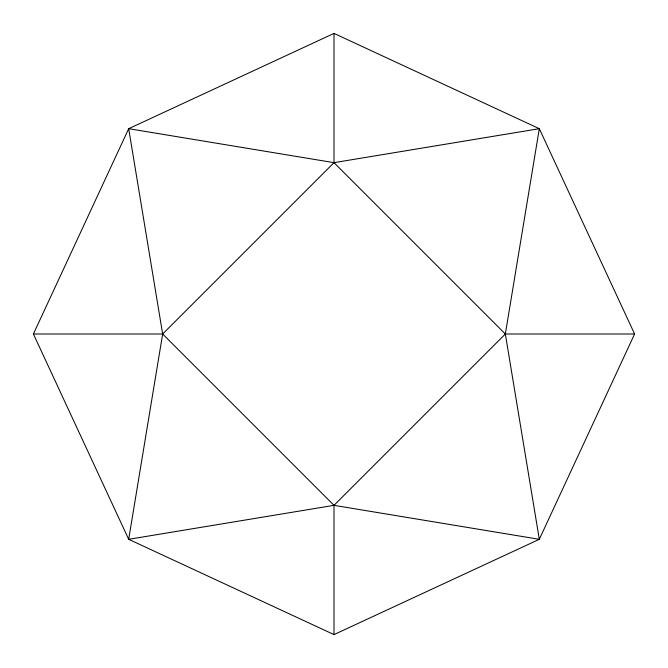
<?xml version="1.0" encoding="UTF-8"?>
<svg xmlns="http://www.w3.org/2000/svg" width="668" height="668" viewBox="0 0 668 668"><rect width="100%" height="100%" fill="white"/><g stroke="black" fill="none" stroke-linecap="round" stroke-linejoin="round"><path stroke-width="1" d="M334 33.4L334 162.658L162.658 334L128.69 539.31L334 634.6L539.31 539.31L634.6 334L539.31 128.69L334 33.4L128.69 128.69L33.4 334L128.69 539.31L334 505.342L539.31 539.31L505.342 334L539.31 128.69L334 162.658L128.69 128.69L162.658 334L334 505.342L334 634.6M334 505.342L505.342 334L634.6 334M33.4 334L162.658 334M334 162.658L505.342 334"/></g></svg>
